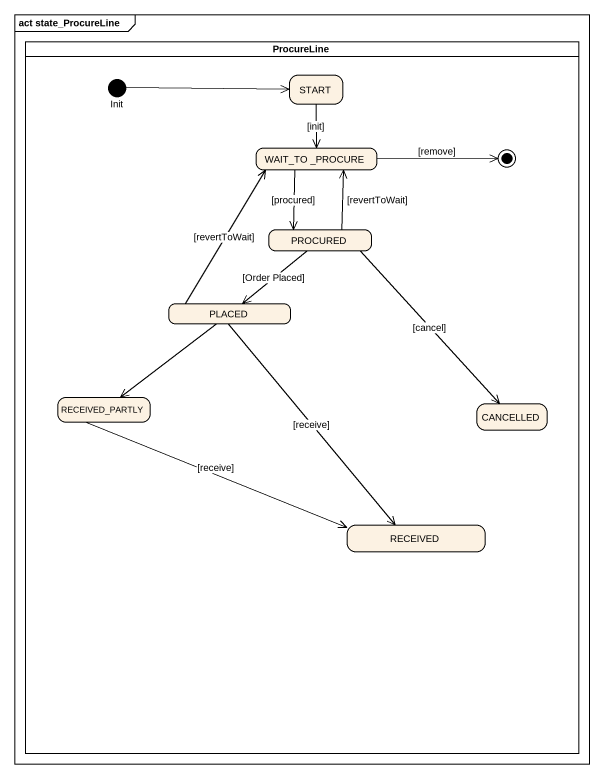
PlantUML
@startuml
mainframe act state_ProcureLine
hide empty description
state ProcureLine <<partition>> {
  state Init <<start>>
  state "START" as START_
  state "WAIT_TO _PROCURE" as WAIT_TO_PROCURE
  state PROCURED
  state PLACED
  state RECEIVED_PARTLY
  state CANCELLED
  state RECEIVED
  WAIT_TO_PROCURE -right-> [*] : [remove]
}
Init -right-> START_
START_ --> WAIT_TO_PROCURE : [init]
WAIT_TO_PROCURE --> PROCURED : [procured]
PROCURED -up-> WAIT_TO_PROCURE : [revertToWait]
PROCURED --> PLACED : [Order Placed]
PROCURED --> CANCELLED : [cancel]
PLACED -up-> WAIT_TO_PROCURE : [revertToWait]
PLACED --> RECEIVED_PARTLY
PLACED --> RECEIVED : [receive]
RECEIVED_PARTLY -right-> RECEIVED : [receive]
@enduml
